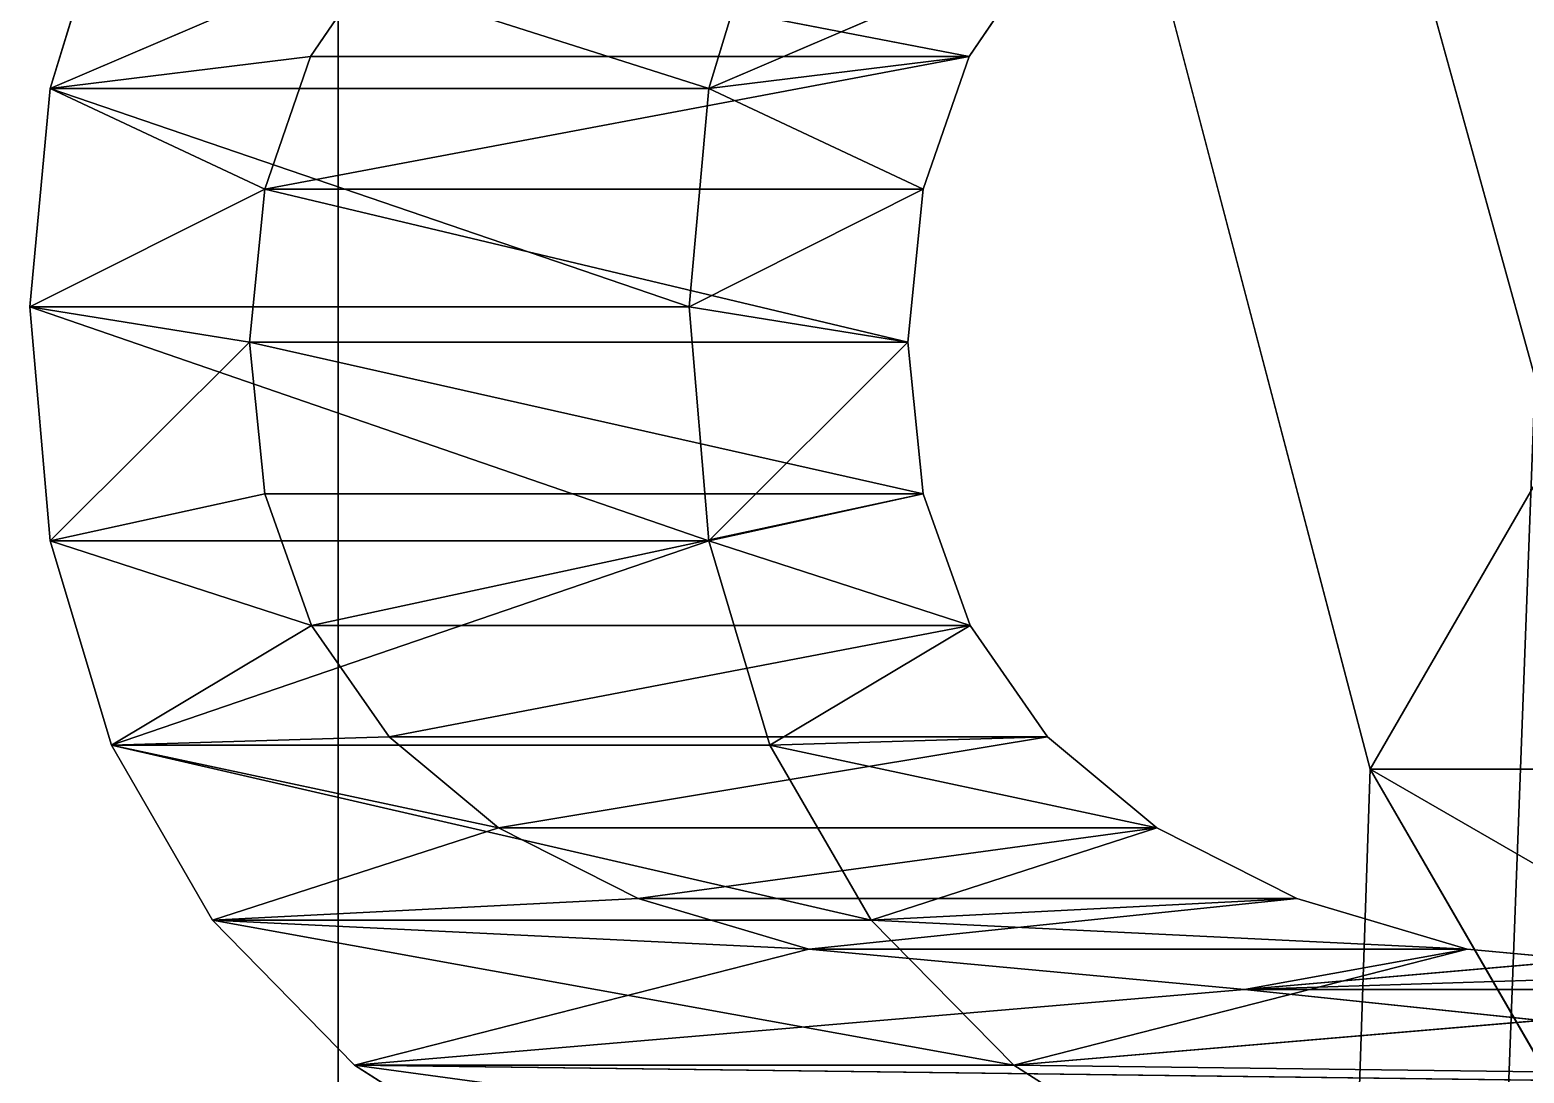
# Model space of a CAD drawing. Extents: x 0 to 36814, y -3929 to 172.
# Drawn here: x 36621.45 to 36627.17, y -3809.04 to -3805.04 of the extents above; entities that cross this region are included whole.
import ezdxf

# ---------------------------------------------------------------- set-up
doc = ezdxf.new("R2010")
doc.units = 0
doc.header["$LTSCALE"] = 25.4
doc.layers.get('0').update_dxf_attribs({"color": 13, "linetype": 'CONTINUOUS'})

# ---------------------------------------------------------------- blocks, each defined once
blk = doc.blocks.new('CVD_PLA_BASE_STL_1')
at = {"color": 0}
for p, q in [((36622.6328, 636.8425, 3817.7727), (36622.6328, 636.8425, 3678.8157)), ((36622.6328, 636.8425, 3817.7727), (36622.6328, 636.8425, 3678.8157)), ((36622.6328, 632.8135, 3817.7727), (36622.6328, 632.8135, 3678.8157)), ((36622.6328, 632.8135, 3817.7727), (36622.6328, 632.8135, 3678.8157))]:
    blk.add_line(p, q, dxfattribs=at)
mesh = blk.add_polyface(dxfattribs=at)
corners = [(36622.6328, 632.8135, 3817.7727), (36622.6328, 636.8425, 3678.8157), (36622.6328, 632.8135, 3678.8157), (36622.6328, 636.8425, 3817.7727)]
mesh.append_faces([[corners[k] for k in face] for face in [(0, 1, 2), (1, 0, 3)]], dxfattribs={"vtx0": -1, "color": 0})
mesh = blk.add_polyface(dxfattribs=at)
corners = [(36666.0488, 636.8425, 3789.5974), (36683.7014, 636.8425, 3791.0349), (36686.1934, 636.8425, 3789.5974), (36668.5408, 636.8425, 3791.0349), (36683.7014, 636.8425, 3793.9138), (36668.5408, 636.8425, 3793.9138), (36686.1934, 636.8425, 3795.3513), (36666.0488, 636.8425, 3795.3513), (36622.6328, 636.8425, 3678.8157), (36629.7051, 636.8425, 3693.938), (36729.6133, 636.8425, 3678.8157), (36627.2131, 636.8425, 3695.3755), (36622.6328, 636.8425, 3817.7727), (36627.2131, 636.8425, 3698.2544), (36629.7051, 636.8425, 3699.6919), (36627.213, 636.8425, 3798.1901), (36672.23, 636.8425, 3713.773), (36674.4287, 636.8425, 3711.9178), (36672.3245, 636.8425, 3714.3029), (36672.5152, 636.8425, 3715.3718), (36672.7352, 636.8425, 3716.6051), (36673.2427, 636.8425, 3716.7885), (36674.2638, 636.8425, 3717.1574), (36675.4428, 636.8425, 3717.5834), (36682.8555, 636.8425, 3734.5032), (36685.0543, 636.8425, 3732.648), (36682.9501, 636.8425, 3735.0331), (36683.3607, 636.8425, 3737.3353), (36683.8682, 636.8425, 3737.5187), (36686.0683, 636.8425, 3738.3136), (36697.7196, 636.8425, 3754.1143), (36695.5209, 636.8425, 3755.9695), (36695.6154, 636.8425, 3756.4994), (36629.705, 636.8425, 3796.7526), (36696.0261, 636.8425, 3758.8017), (36696.5335, 636.8425, 3758.985), (36698.7337, 636.8425, 3759.7799), (36706.3398, 636.8425, 3789.5955), (36663.5569, 636.8425, 3791.0349), (36663.5569, 636.8425, 3793.9138), (36706.3398, 636.8425, 3795.3533), (36627.213, 636.8425, 3801.069), (36629.705, 636.8425, 3802.5065), (36700.4272, 636.8425, 3755.0926), (36729.6133, 636.8425, 3817.7727), (36677.1364, 636.8425, 3712.8961), (36632.197, 636.8425, 3695.3755), (36675.6078, 636.8425, 3712.3438), (36632.197, 636.8425, 3698.2544), (36676.6289, 636.8425, 3712.7127), (36677.3564, 636.8425, 3714.1294), (36677.547, 636.8425, 3715.1983), (36677.6416, 636.8425, 3715.7282), (36687.7619, 636.8425, 3733.6263), (36687.2544, 636.8425, 3733.4429), (36688.1726, 636.8425, 3735.9285), (36688.2671, 636.8425, 3736.4584), (36699.9198, 636.8425, 3754.9093), (36700.8379, 636.8425, 3757.3949), (36700.9324, 636.8425, 3757.9247), (36708.8318, 636.8425, 3791.0369), (36708.8318, 636.8425, 3793.9119), (36632.1971, 636.8425, 3798.1901), (36632.1971, 636.8425, 3801.069), (36703.8479, 636.8425, 3791.0369), (36688.6853, 636.8425, 3791.0349), (36688.6853, 636.8425, 3793.9138), (36703.8479, 636.8425, 3793.9119)]
mesh.append_faces([[corners[k] for k in face] for face in [(45, 47, 49), (53, 25, 54), (43, 30, 57)]], dxfattribs={"vtx0": -1, "color": 0})
mesh.append_faces([[corners[k] for k in face] for face in [(1, 3, 4), (4, 5, 6), (8, 9, 10), (9, 8, 11), (11, 12, 13), (13, 12, 14), (16, 15, 18), (18, 15, 19), (19, 15, 20), (20, 15, 21), (21, 15, 22), (22, 15, 23), (24, 15, 26), (26, 15, 27), (27, 15, 28), (28, 15, 29), (30, 15, 31), (31, 15, 32), (32, 33, 34), (34, 33, 35), (35, 33, 36), (0, 33, 38), (38, 33, 39), (39, 33, 7), (15, 12, 41), (41, 12, 42), (10, 43, 44), (47, 46, 17), (60, 36, 37), (44, 42, 12), (64, 66, 67), (67, 66, 40)]], dxfattribs={"vtx0": -1, "vtx1": -1, "color": 0})
mesh.append_faces([[corners[k] for k in face] for face in [(14, 12, 15), (14, 15, 16), (23, 15, 24), (29, 15, 30), (36, 33, 0), (36, 0, 37), (37, 0, 2), (7, 33, 40), (43, 10, 45), (45, 10, 9), (45, 46, 47), (43, 52, 53), (53, 23, 25), (43, 29, 30), (44, 36, 60), (44, 40, 33), (40, 6, 7)]], dxfattribs={"vtx0": -1, "vtx1": -1, "vtx2": -1, "color": 0})
mesh.append_faces([[corners[k] for k in face] for face in [(0, 1, 2), (1, 0, 3), (4, 3, 5), (6, 5, 7), (11, 8, 12), (14, 16, 17), (23, 24, 25), (32, 15, 33), (45, 9, 46), (17, 46, 48), (17, 48, 14), (43, 45, 50), (43, 50, 51), (43, 51, 52), (53, 52, 23), (43, 53, 55), (43, 55, 56), (43, 56, 29), (44, 43, 58), (44, 58, 59), (44, 59, 36), (44, 60, 61), (44, 61, 40), (44, 33, 62), (44, 62, 63), (44, 63, 42), (2, 64, 37), (64, 2, 65), (64, 65, 66), (40, 66, 6)]], dxfattribs={"vtx0": -1, "vtx2": -1, "color": 0})
mesh = blk.add_polyface(dxfattribs=at)
corners = [(36729.6133, 632.8135, 3817.7727), (36622.6328, 632.8135, 3678.8157), (36729.6133, 632.8135, 3678.8157), (36622.6328, 632.8135, 3817.7727)]
mesh.append_faces([[corners[k] for k in face] for face in [(0, 1, 2), (1, 0, 3)]], dxfattribs={"vtx0": -1, "color": 0})
blk = doc.blocks.new('CVD_PLA_TEXT_STL')
at = {"color": 0}
for p, q in [((36626.1016, 644.8369, 3697.6589), (36630.2461, 648.1251, 3697.5256)), ((36626.1016, 644.8369, 3697.6589), (36630.2461, 648.1251, 3697.5256)), ((36622.6953, 642.1379, 3697.949), (36629.7344, 647.7186, 3698.0374)), ((36622.6953, 642.1379, 3697.949), (36629.7344, 647.7186, 3698.0374)), ((36626.1016, 644.8369, 3697.6589), (36629.7344, 647.7186, 3698.0374)), ((36626.1016, 644.8369, 3697.6589), (36629.7344, 647.7186, 3698.0374)), ((36627.832, 646.2113, 3697.5078), (36626.1016, 644.8369, 3697.6589)), ((36627.832, 646.2113, 3697.5078), (36626.1016, 644.8369, 3697.6589)), ((36622.6953, 642.1379, 3697.949), (36626.1016, 644.8369, 3697.6589)), ((36622.6953, 642.1379, 3697.949), (36626.1016, 644.8369, 3697.6589)), ((36626.1016, 644.8369, 3697.6589), (36624.4336, 643.5158, 3697.5039)), ((36626.1016, 644.8369, 3697.6589), (36624.4336, 643.5158, 3697.5039)), ((36626.1016, 644.8369, 3697.6589), (36626.9531, 640.3387, 3697.5039)), ((36626.1016, 644.8369, 3697.6589), (36626.9531, 640.3387, 3697.5039)), ((36626.1016, 644.8369, 3697.6589), (36628.6211, 641.6599, 3697.6589)), ((36626.1016, 644.8369, 3697.6589), (36628.6211, 641.6599, 3697.6589)), ((36632.2539, 644.5415, 3698.0374), (36625.2188, 638.9609, 3697.949)), ((36632.2539, 644.5415, 3698.0374), (36625.2188, 638.9609, 3697.949)), ((36622.1523, 641.7067, 3697.3931), (36624.4336, 643.5158, 3697.5039)), ((36622.1523, 641.7067, 3697.3931), (36624.4336, 643.5158, 3697.5039)), ((36622.6953, 642.1379, 3697.949), (36624.4336, 643.5158, 3697.5039)), ((36622.6953, 642.1379, 3697.949), (36624.4336, 643.5158, 3697.5039)), ((36624.4336, 643.5158, 3697.5039), (36623.7812, 642.9968, 3697.3103)), ((36624.4336, 643.5158, 3697.5039), (36623.7812, 642.9968, 3697.3103)), ((36624.4336, 643.5158, 3697.5039), (36626.3008, 639.8198, 3697.3103)), ((36624.4336, 643.5158, 3697.5039), (36626.3008, 639.8198, 3697.3103)), ((36624.4336, 643.5158, 3697.5039), (36626.9531, 640.3387, 3697.5039)), ((36624.4336, 643.5158, 3697.5039), (36626.9531, 640.3387, 3697.5039)), ((36622.1523, 641.7067, 3697.3931), (36623.7812, 642.9968, 3697.3103)), ((36622.1523, 641.7067, 3697.3931), (36623.7812, 642.9968, 3697.3103)), ((36623.7812, 642.9968, 3697.3103), (36623.2461, 642.5721, 3697.0393)), ((36623.7812, 642.9968, 3697.3103), (36623.2461, 642.5721, 3697.0393)), ((36623.7812, 642.9968, 3697.3103), (36625.7656, 639.3951, 3697.0393)), ((36623.7812, 642.9968, 3697.3103), (36625.7656, 639.3951, 3697.0393)), ((36623.7812, 642.9968, 3697.3103), (36626.3008, 639.8198, 3697.3103)), ((36623.7812, 642.9968, 3697.3103), (36626.3008, 639.8198, 3697.3103)), ((36622.6953, 642.1379, 3697.949), (36623.3828, 642.682, 3698.3855)), ((36622.6953, 642.1379, 3697.949), (36623.3828, 642.682, 3698.3855)), ((36621.7656, 641.3987, 3696.7236), (36623.2461, 642.5721, 3697.0393)), ((36621.7656, 641.3987, 3696.7236), (36623.2461, 642.5721, 3697.0393)), ((36622.1523, 641.7067, 3697.3931), (36623.2461, 642.5721, 3697.0393)), ((36622.1523, 641.7067, 3697.3931), (36623.2461, 642.5721, 3697.0393)), ((36623.2461, 642.5721, 3697.0393), (36622.8281, 642.2419, 3696.6907)), ((36623.2461, 642.5721, 3697.0393), (36622.8281, 642.2419, 3696.6907)), ((36623.2461, 642.5721, 3697.0393), (36625.3477, 639.0648, 3696.6907)), ((36623.2461, 642.5721, 3697.0393), (36625.3477, 639.0648, 3696.6907)), ((36623.2461, 642.5721, 3697.0393), (36625.7656, 639.3951, 3697.0393)), ((36623.2461, 642.5721, 3697.0393), (36625.7656, 639.3951, 3697.0393)), ((36621.5312, 641.2115, 3694.2085), (36622.8203, 642.2359, 3693.6562)), ((36621.5312, 641.2115, 3694.2085), (36622.8203, 642.2359, 3693.6562)), ((36621.7656, 641.3987, 3696.7236), (36622.8281, 642.2419, 3696.6907)), ((36621.7656, 641.3987, 3696.7236), (36622.8281, 642.2419, 3696.6907)), ((36622.5273, 642.0033, 3694.0862), (36622.8203, 642.2359, 3693.6562)), ((36622.5273, 642.0033, 3694.0862), (36622.8203, 642.2359, 3693.6562)), ((36622.8281, 642.2419, 3696.6907), (36622.5312, 642.0059, 3696.2646)), ((36622.8281, 642.2419, 3696.6907), (36622.5312, 642.0059, 3696.2646)), ((36622.8203, 642.2359, 3693.6562), (36625.0469, 638.8263, 3694.0862)), ((36622.8203, 642.2359, 3693.6562), (36625.0469, 638.8263, 3694.0862)), ((36625.0508, 638.8289, 3696.2646), (36622.8281, 642.2419, 3696.6907)), ((36622.8281, 642.2419, 3696.6907), (36625.3477, 639.0648, 3696.6907)), ((36625.0508, 638.8289, 3696.2646), (36622.8281, 642.2419, 3696.6907)), ((36622.8281, 642.2419, 3696.6907), (36625.3477, 639.0648, 3696.6907)), ((36622.1523, 641.7067, 3697.3931), (36622.6953, 642.1379, 3697.949)), ((36622.1523, 641.7067, 3697.3931), (36622.6953, 642.1379, 3697.949)), ((36625.9023, 639.505, 3698.3855), (36622.6953, 642.1379, 3697.949)), ((36622.6953, 642.1379, 3697.949), (36625.2188, 638.9609, 3697.949)), ((36625.9023, 639.505, 3698.3855), (36622.6953, 642.1379, 3697.949)), ((36622.6953, 642.1379, 3697.949), (36625.2188, 638.9609, 3697.949)), ((36621.5312, 641.214, 3695.9409), (36622.5312, 642.0059, 3696.2646)), ((36621.5312, 641.214, 3695.9409), (36622.5312, 642.0059, 3696.2646)), ((36621.7656, 641.3987, 3696.7236), (36622.5312, 642.0059, 3696.2646)), ((36621.7656, 641.3987, 3696.7236), (36622.5312, 642.0059, 3696.2646)), ((36622.5312, 642.0059, 3696.2646), (36622.3516, 641.8644, 3695.7612)), ((36622.5312, 642.0059, 3696.2646), (36622.3516, 641.8644, 3695.7612)), ((36624.8711, 638.6874, 3695.7612), (36622.5312, 642.0059, 3696.2646)), ((36622.5312, 642.0059, 3696.2646), (36625.0508, 638.8289, 3696.2646)), ((36624.8711, 638.6874, 3695.7612), (36622.5312, 642.0059, 3696.2646)), ((36622.5312, 642.0059, 3696.2646), (36625.0508, 638.8289, 3696.2646)), ((36621.5312, 641.2115, 3694.2085), (36622.5273, 642.0033, 3694.0862)), ((36621.5312, 641.2115, 3694.2085), (36622.5273, 642.0033, 3694.0862)), ((36622.3516, 641.8637, 3694.5942), (36622.5273, 642.0033, 3694.0862)), ((36622.3516, 641.8637, 3694.5942), (36622.5273, 642.0033, 3694.0862)), ((36622.5273, 642.0033, 3694.0862), (36625.0469, 638.8263, 3694.0862)), ((36622.5273, 642.0033, 3694.0862), (36625.0469, 638.8263, 3694.0862)), ((36621.4531, 641.1524, 3695.0447), (36622.3516, 641.8637, 3694.5942)), ((36621.4531, 641.1524, 3695.0447), (36622.3516, 641.8637, 3694.5942)), ((36621.5312, 641.214, 3695.9409), (36622.3516, 641.8644, 3695.7612)), ((36621.5312, 641.214, 3695.9409), (36622.3516, 641.8644, 3695.7612)), ((36621.5312, 641.2115, 3694.2085), (36622.3516, 641.8637, 3694.5942)), ((36621.5312, 641.2115, 3694.2085), (36622.3516, 641.8637, 3694.5942)), ((36622.3516, 641.8644, 3695.7612), (36622.293, 641.8172, 3695.1804)), ((36622.3516, 641.8644, 3695.7612), (36622.293, 641.8172, 3695.1804)), ((36622.293, 641.8172, 3695.1804), (36622.3516, 641.8637, 3694.5942)), ((36622.293, 641.8172, 3695.1804), (36622.3516, 641.8637, 3694.5942)), ((36622.3516, 641.8644, 3695.7612), (36624.8711, 638.6874, 3695.7612)), ((36622.3516, 641.8644, 3695.7612), (36624.8711, 638.6874, 3695.7612)), ((36625.0469, 638.8263, 3694.0862), (36622.3516, 641.8637, 3694.5942)), ((36622.3516, 641.8637, 3694.5942), (36624.8711, 638.6867, 3694.5942)), ((36625.0469, 638.8263, 3694.0862), (36622.3516, 641.8637, 3694.5942)), ((36622.3516, 641.8637, 3694.5942), (36624.8125, 638.6402, 3695.1804)), ((36622.3516, 641.8637, 3694.5942), (36624.8711, 638.6867, 3694.5942)), ((36622.3516, 641.8637, 3694.5942), (36624.8125, 638.6402, 3695.1804)), ((36621.4531, 641.1524, 3695.0447), (36622.293, 641.8172, 3695.1804)), ((36621.4531, 641.1524, 3695.0447), (36622.293, 641.8172, 3695.1804)), ((36621.5312, 641.214, 3695.9409), (36622.293, 641.8172, 3695.1804)), ((36621.5312, 641.214, 3695.9409), (36622.293, 641.8172, 3695.1804)), ((36622.293, 641.8172, 3695.1804), (36624.8125, 638.6402, 3695.1804)), ((36622.293, 641.8172, 3695.1804), (36624.8711, 638.6874, 3695.7612)), ((36622.293, 641.8172, 3695.1804), (36624.8125, 638.6402, 3695.1804)), ((36622.293, 641.8172, 3695.1804), (36624.8711, 638.6874, 3695.7612)), ((36621.7656, 641.3987, 3696.7236), (36622.1523, 641.7067, 3697.3931)), ((36621.7656, 641.3987, 3696.7236), (36622.1523, 641.7067, 3697.3931)), ((36625.2188, 638.9609, 3697.949), (36622.1523, 641.7067, 3697.3931)), ((36622.1523, 641.7067, 3697.3931), (36624.6719, 638.5297, 3697.3931)), ((36625.2188, 638.9609, 3697.949), (36622.1523, 641.7067, 3697.3931)), ((36622.1523, 641.7067, 3697.3931), (36624.6719, 638.5297, 3697.3931)), ((36625.2188, 638.9609, 3697.949), (36628.6211, 641.6599, 3697.6589)), ((36625.2188, 638.9609, 3697.949), (36628.6211, 641.6599, 3697.6589)), ((36626.9531, 640.3387, 3697.5039), (36628.6211, 641.6599, 3697.6589)), ((36626.9531, 640.3387, 3697.5039), (36628.6211, 641.6599, 3697.6589)), ((36621.5312, 641.214, 3695.9409), (36621.7656, 641.3987, 3696.7236)), ((36621.5312, 641.214, 3695.9409), (36621.7656, 641.3987, 3696.7236)), ((36621.7539, 641.3888, 3693.4778), (36621.5312, 641.2115, 3694.2085)), ((36621.7539, 641.3888, 3693.4778), (36621.5312, 641.2115, 3694.2085)), ((36624.0508, 638.0345, 3694.2085), (36621.7539, 641.3888, 3693.4778)), ((36624.0508, 638.0345, 3694.2085), (36621.7539, 641.3888, 3693.4778)), ((36624.6719, 638.5297, 3697.3931), (36621.7656, 641.3987, 3696.7236)), ((36621.7656, 641.3987, 3696.7236), (36624.2852, 638.2217, 3696.7236)), ((36624.6719, 638.5297, 3697.3931), (36621.7656, 641.3987, 3696.7236)), ((36621.7656, 641.3987, 3696.7236), (36624.0508, 638.037, 3695.9409)), ((36621.7656, 641.3987, 3696.7236), (36624.2852, 638.2217, 3696.7236)), ((36621.7656, 641.3987, 3696.7236), (36624.0508, 638.037, 3695.9409)), ((36621.4531, 641.1524, 3695.0447), (36621.5312, 641.214, 3695.9409)), ((36621.4531, 641.1524, 3695.0447), (36621.5312, 641.214, 3695.9409)), ((36621.5312, 641.2115, 3694.2085), (36621.4531, 641.1524, 3695.0447)), ((36621.5312, 641.2115, 3694.2085), (36621.4531, 641.1524, 3695.0447)), ((36621.5312, 641.214, 3695.9409), (36624.0508, 638.037, 3695.9409)), ((36621.5312, 641.214, 3695.9409), (36624.0508, 638.037, 3695.9409)), ((36623.9766, 637.9753, 3695.0447), (36621.5312, 641.2115, 3694.2085)), ((36621.5312, 641.2115, 3694.2085), (36624.0508, 638.0345, 3694.2085)), ((36623.9766, 637.9753, 3695.0447), (36621.5312, 641.2115, 3694.2085)), ((36621.5312, 641.2115, 3694.2085), (36624.0508, 638.0345, 3694.2085)), ((36624.0508, 638.037, 3695.9409), (36621.4531, 641.1524, 3695.0447)), ((36621.4531, 641.1524, 3695.0447), (36623.9766, 637.9753, 3695.0447)), ((36624.0508, 638.037, 3695.9409), (36621.4531, 641.1524, 3695.0447)), ((36621.4531, 641.1524, 3695.0447), (36623.9766, 637.9753, 3695.0447)), ((36626.9531, 640.3387, 3697.5039), (36624.6719, 638.5297, 3697.3931)), ((36626.9531, 640.3387, 3697.5039), (36624.6719, 638.5297, 3697.3931)), ((36626.9531, 640.3387, 3697.5039), (36625.2188, 638.9609, 3697.949)), ((36626.9531, 640.3387, 3697.5039), (36625.2188, 638.9609, 3697.949)), ((36626.3008, 639.8198, 3697.3103), (36626.9531, 640.3387, 3697.5039)), ((36626.3008, 639.8198, 3697.3103), (36626.9531, 640.3387, 3697.5039)), ((36628.1445, 639.8425, 3699.519), (36626.582, 639.8425, 3696.8149)), ((36626.582, 639.8425, 3696.8149), (36628.1445, 639.8425, 3694.1108)), ((36626.582, 636.8425, 3696.8149), (36626.582, 639.8425, 3696.8149)), ((36628.1445, 639.8425, 3699.519), (36626.582, 639.8425, 3696.8149)), ((36626.582, 639.8425, 3696.8149), (36628.1445, 639.8425, 3694.1108)), ((36626.582, 636.8425, 3696.8149), (36626.582, 639.8425, 3696.8149)), ((36626.3008, 639.8198, 3697.3103), (36624.6719, 638.5297, 3697.3931)), ((36626.3008, 639.8198, 3697.3103), (36624.6719, 638.5297, 3697.3931)), ((36625.7656, 639.3951, 3697.0393), (36626.3008, 639.8198, 3697.3103)), ((36625.7656, 639.3951, 3697.0393), (36626.3008, 639.8198, 3697.3103)), ((36625.9023, 639.505, 3698.3855), (36625.2188, 638.9609, 3697.949)), ((36625.9023, 639.505, 3698.3855), (36625.2188, 638.9609, 3697.949)), ((36625.7656, 639.3951, 3697.0393), (36624.2852, 638.2217, 3696.7236)), ((36625.7656, 639.3951, 3697.0393), (36624.2852, 638.2217, 3696.7236)), ((36625.7656, 639.3951, 3697.0393), (36624.6719, 638.5297, 3697.3931)), ((36625.7656, 639.3951, 3697.0393), (36624.6719, 638.5297, 3697.3931)), ((36625.3477, 639.0648, 3696.6907), (36625.7656, 639.3951, 3697.0393)), ((36625.3477, 639.0648, 3696.6907), (36625.7656, 639.3951, 3697.0393)), ((36625.3398, 639.0589, 3693.6562), (36624.0508, 638.0345, 3694.2085)), ((36625.3398, 639.0589, 3693.6562), (36624.0508, 638.0345, 3694.2085)), ((36625.3477, 639.0648, 3696.6907), (36624.2852, 638.2217, 3696.7236)), ((36625.3477, 639.0648, 3696.6907), (36624.2852, 638.2217, 3696.7236)), ((36625.3398, 639.0589, 3693.6562), (36625.0469, 638.8263, 3694.0862)), ((36625.3398, 639.0589, 3693.6562), (36625.0469, 638.8263, 3694.0862)), ((36625.0508, 638.8289, 3696.2646), (36625.3477, 639.0648, 3696.6907)), ((36625.0508, 638.8289, 3696.2646), (36625.3477, 639.0648, 3696.6907)), ((36625.2188, 638.9609, 3697.949), (36624.6719, 638.5297, 3697.3931)), ((36625.2188, 638.9609, 3697.949), (36624.6719, 638.5297, 3697.3931)), ((36625.0508, 638.8289, 3696.2646), (36624.0508, 638.037, 3695.9409)), ((36625.0508, 638.8289, 3696.2646), (36624.0508, 638.037, 3695.9409)), ((36625.0469, 638.8263, 3694.0862), (36624.0508, 638.0345, 3694.2085)), ((36625.0469, 638.8263, 3694.0862), (36624.0508, 638.0345, 3694.2085)), ((36625.0508, 638.8289, 3696.2646), (36624.2852, 638.2217, 3696.7236)), ((36625.0508, 638.8289, 3696.2646), (36624.2852, 638.2217, 3696.7236)), ((36624.8711, 638.6874, 3695.7612), (36625.0508, 638.8289, 3696.2646)), ((36624.8711, 638.6874, 3695.7612), (36625.0508, 638.8289, 3696.2646)), ((36625.0469, 638.8263, 3694.0862), (36624.8711, 638.6867, 3694.5942)), ((36625.0469, 638.8263, 3694.0862), (36624.8711, 638.6867, 3694.5942)), ((36624.8711, 638.6867, 3694.5942), (36623.9766, 637.9753, 3695.0447)), ((36624.8711, 638.6867, 3694.5942), (36623.9766, 637.9753, 3695.0447)), ((36624.8125, 638.6402, 3695.1804), (36623.9766, 637.9753, 3695.0447)), ((36624.8125, 638.6402, 3695.1804), (36623.9766, 637.9753, 3695.0447)), ((36624.8711, 638.6874, 3695.7612), (36624.0508, 638.037, 3695.9409)), ((36624.8711, 638.6874, 3695.7612), (36624.0508, 638.037, 3695.9409)), ((36624.8711, 638.6867, 3694.5942), (36624.0508, 638.0345, 3694.2085)), ((36624.8711, 638.6867, 3694.5942), (36624.0508, 638.0345, 3694.2085)), ((36624.8125, 638.6402, 3695.1804), (36624.0508, 638.037, 3695.9409)), ((36624.8125, 638.6402, 3695.1804), (36624.0508, 638.037, 3695.9409)), ((36624.8125, 638.6402, 3695.1804), (36624.8711, 638.6874, 3695.7612)), ((36624.8125, 638.6402, 3695.1804), (36624.8711, 638.6874, 3695.7612)), ((36624.8711, 638.6867, 3694.5942), (36624.8125, 638.6402, 3695.1804)), ((36624.8711, 638.6867, 3694.5942), (36624.8125, 638.6402, 3695.1804)), ((36624.6719, 638.5297, 3697.3931), (36624.2852, 638.2217, 3696.7236)), ((36624.6719, 638.5297, 3697.3931), (36624.2852, 638.2217, 3696.7236)), ((36624.2852, 638.2217, 3696.7236), (36624.0508, 638.037, 3695.9409)), ((36624.2852, 638.2217, 3696.7236), (36624.0508, 638.037, 3695.9409)), ((36624.0508, 638.0345, 3694.2085), (36624.2734, 638.2118, 3693.4778)), ((36624.0508, 638.0345, 3694.2085), (36624.2734, 638.2118, 3693.4778)), ((36624.0508, 638.037, 3695.9409), (36623.9766, 637.9753, 3695.0447)), ((36624.0508, 638.037, 3695.9409), (36623.9766, 637.9753, 3695.0447)), ((36623.9766, 637.9753, 3695.0447), (36624.0508, 638.0345, 3694.2085)), ((36623.9766, 637.9753, 3695.0447), (36624.0508, 638.0345, 3694.2085)), ((36622.6328, 636.8425, 3681.7576), (36622.6328, 636.8425, 3814.7146)), ((36622.6328, 636.8425, 3681.7576), (36622.6328, 636.8425, 3814.7146)), ((36626.582, 636.8425, 3696.8149), (36628.1445, 636.8425, 3694.1108)), ((36628.1445, 636.8425, 3699.519), (36626.582, 636.8425, 3696.8149)), ((36628.1445, 636.8425, 3699.519), (36626.582, 636.8425, 3696.8149)), ((36626.582, 636.8425, 3696.8149), (36628.1445, 636.8425, 3694.1108))]:
    blk.add_line(p, q, dxfattribs=at)
mesh = blk.add_polyface(dxfattribs=at)
corners = [(36626.1016, 644.8369, 3697.6589), (36630.2461, 648.1251, 3697.5256), (36627.832, 646.2113, 3697.5078)]
mesh.append_faces([[corners[k] for k in face] for face in [(0, 1, 2)]], dxfattribs={"color": 0})
mesh = blk.add_polyface(dxfattribs=at)
corners = [(36629.7344, 647.7186, 3698.0374), (36630.2461, 648.1251, 3697.5256), (36626.1016, 644.8369, 3697.6589)]
mesh.append_faces([[corners[k] for k in face] for face in [(0, 1, 2)]], dxfattribs={"color": 0})
mesh = blk.add_polyface(dxfattribs=at)
corners = [(36629.7344, 647.7186, 3698.0374), (36626.1016, 644.8369, 3697.6589), (36622.6953, 642.1379, 3697.949)]
mesh.append_faces([[corners[k] for k in face] for face in [(0, 1, 2)]], dxfattribs={"color": 0})
mesh = blk.add_polyface(dxfattribs=at)
corners = [(36623.3828, 642.682, 3698.3855), (36629.7344, 647.7186, 3698.0374), (36622.6953, 642.1379, 3697.949)]
mesh.append_faces([[corners[k] for k in face] for face in [(0, 1, 2)]], dxfattribs={"color": 0})
mesh = blk.add_polyface(dxfattribs=at)
corners = [(36622.6328, 636.8425, 3814.7146), (36635.7031, 647.3005, 3681.7576), (36622.6328, 636.8425, 3681.7576), (36635.7031, 647.3005, 3814.7146)]
mesh.append_faces([[corners[k] for k in face] for face in [(0, 1, 2), (1, 0, 3)]], dxfattribs={"vtx0": -1, "color": 0})
mesh = blk.add_polyface(dxfattribs=at)
corners = [(36628.6211, 641.6599, 3697.6589), (36626.1016, 644.8369, 3697.6589), (36627.832, 646.2113, 3697.5078)]
mesh.append_faces([[corners[k] for k in face] for face in [(0, 1, 2)]], dxfattribs={"color": 0})
mesh = blk.add_polyface(dxfattribs=at)
corners = [(36622.6953, 642.1379, 3697.949), (36626.1016, 644.8369, 3697.6589), (36624.4336, 643.5158, 3697.5039)]
mesh.append_faces([[corners[k] for k in face] for face in [(0, 1, 2)]], dxfattribs={"color": 0})
mesh = blk.add_polyface(dxfattribs=at)
corners = [(36626.9531, 640.3387, 3697.5039), (36624.4336, 643.5158, 3697.5039), (36626.1016, 644.8369, 3697.6589)]
mesh.append_faces([[corners[k] for k in face] for face in [(0, 1, 2)]], dxfattribs={"color": 0})
mesh = blk.add_polyface(dxfattribs=at)
corners = [(36628.6211, 641.6599, 3697.6589), (36626.9531, 640.3387, 3697.5039), (36626.1016, 644.8369, 3697.6589)]
mesh.append_faces([[corners[k] for k in face] for face in [(0, 1, 2)]], dxfattribs={"color": 0})
mesh = blk.add_polyface(dxfattribs=at)
corners = [(36632.2539, 644.5415, 3698.0374), (36625.2188, 638.9609, 3697.949), (36628.6211, 641.6599, 3697.6589)]
mesh.append_faces([[corners[k] for k in face] for face in [(0, 1, 2)]], dxfattribs={"color": 0})
mesh = blk.add_polyface(dxfattribs=at)
corners = [(36625.9023, 639.505, 3698.3855), (36625.2188, 638.9609, 3697.949), (36632.2539, 644.5415, 3698.0374)]
mesh.append_faces([[corners[k] for k in face] for face in [(0, 1, 2)]], dxfattribs={"color": 0})
mesh = blk.add_polyface(dxfattribs=at)
corners = [(36624.4336, 643.5158, 3697.5039), (36623.7812, 642.9968, 3697.3103), (36622.1523, 641.7067, 3697.3931)]
mesh.append_faces([[corners[k] for k in face] for face in [(0, 1, 2)]], dxfattribs={"color": 0})
mesh = blk.add_polyface(dxfattribs=at)
corners = [(36622.6953, 642.1379, 3697.949), (36624.4336, 643.5158, 3697.5039), (36622.1523, 641.7067, 3697.3931)]
mesh.append_faces([[corners[k] for k in face] for face in [(0, 1, 2)]], dxfattribs={"color": 0})
mesh = blk.add_polyface(dxfattribs=at)
corners = [(36626.3008, 639.8198, 3697.3103), (36623.7812, 642.9968, 3697.3103), (36624.4336, 643.5158, 3697.5039)]
mesh.append_faces([[corners[k] for k in face] for face in [(0, 1, 2)]], dxfattribs={"color": 0})
mesh = blk.add_polyface(dxfattribs=at)
corners = [(36626.9531, 640.3387, 3697.5039), (36626.3008, 639.8198, 3697.3103), (36624.4336, 643.5158, 3697.5039)]
mesh.append_faces([[corners[k] for k in face] for face in [(0, 1, 2)]], dxfattribs={"color": 0})
mesh = blk.add_polyface(dxfattribs=at)
corners = [(36622.1523, 641.7067, 3697.3931), (36623.7812, 642.9968, 3697.3103), (36623.2461, 642.5721, 3697.0393)]
mesh.append_faces([[corners[k] for k in face] for face in [(0, 1, 2)]], dxfattribs={"color": 0})
mesh = blk.add_polyface(dxfattribs=at)
corners = [(36625.7656, 639.3951, 3697.0393), (36623.2461, 642.5721, 3697.0393), (36623.7812, 642.9968, 3697.3103)]
mesh.append_faces([[corners[k] for k in face] for face in [(0, 1, 2)]], dxfattribs={"color": 0})
mesh = blk.add_polyface(dxfattribs=at)
corners = [(36626.3008, 639.8198, 3697.3103), (36625.7656, 639.3951, 3697.0393), (36623.7812, 642.9968, 3697.3103)]
mesh.append_faces([[corners[k] for k in face] for face in [(0, 1, 2)]], dxfattribs={"color": 0})
mesh = blk.add_polyface(dxfattribs=at)
corners = [(36625.9023, 639.505, 3698.3855), (36623.3828, 642.682, 3698.3855), (36622.6953, 642.1379, 3697.949)]
mesh.append_faces([[corners[k] for k in face] for face in [(0, 1, 2)]], dxfattribs={"color": 0})
mesh = blk.add_polyface(dxfattribs=at)
corners = [(36623.2461, 642.5721, 3697.0393), (36622.8281, 642.2419, 3696.6907), (36621.7656, 641.3987, 3696.7236)]
mesh.append_faces([[corners[k] for k in face] for face in [(0, 1, 2)]], dxfattribs={"color": 0})
mesh = blk.add_polyface(dxfattribs=at)
corners = [(36622.1523, 641.7067, 3697.3931), (36623.2461, 642.5721, 3697.0393), (36621.7656, 641.3987, 3696.7236)]
mesh.append_faces([[corners[k] for k in face] for face in [(0, 1, 2)]], dxfattribs={"color": 0})
mesh = blk.add_polyface(dxfattribs=at)
corners = [(36625.3477, 639.0648, 3696.6907), (36622.8281, 642.2419, 3696.6907), (36623.2461, 642.5721, 3697.0393)]
mesh.append_faces([[corners[k] for k in face] for face in [(0, 1, 2)]], dxfattribs={"color": 0})
mesh = blk.add_polyface(dxfattribs=at)
corners = [(36625.7656, 639.3951, 3697.0393), (36625.3477, 639.0648, 3696.6907), (36623.2461, 642.5721, 3697.0393)]
mesh.append_faces([[corners[k] for k in face] for face in [(0, 1, 2)]], dxfattribs={"color": 0})
mesh = blk.add_polyface(dxfattribs=at)
corners = [(36621.5312, 641.2115, 3694.2085), (36622.8203, 642.2359, 3693.6562), (36621.7539, 641.3888, 3693.4778)]
mesh.append_faces([[corners[k] for k in face] for face in [(0, 1, 2)]], dxfattribs={"color": 0})
mesh = blk.add_polyface(dxfattribs=at)
corners = [(36621.5312, 641.2115, 3694.2085), (36622.5273, 642.0033, 3694.0862), (36622.8203, 642.2359, 3693.6562)]
mesh.append_faces([[corners[k] for k in face] for face in [(0, 1, 2)]], dxfattribs={"color": 0})
mesh = blk.add_polyface(dxfattribs=at)
corners = [(36621.7656, 641.3987, 3696.7236), (36622.8281, 642.2419, 3696.6907), (36622.5312, 642.0059, 3696.2646)]
mesh.append_faces([[corners[k] for k in face] for face in [(0, 1, 2)]], dxfattribs={"color": 0})
mesh = blk.add_polyface(dxfattribs=at)
corners = [(36625.0469, 638.8263, 3694.0862), (36622.8203, 642.2359, 3693.6562), (36622.5273, 642.0033, 3694.0862)]
mesh.append_faces([[corners[k] for k in face] for face in [(0, 1, 2)]], dxfattribs={"color": 0})
mesh = blk.add_polyface(dxfattribs=at)
corners = [(36625.0508, 638.8289, 3696.2646), (36622.5312, 642.0059, 3696.2646), (36622.8281, 642.2419, 3696.6907)]
mesh.append_faces([[corners[k] for k in face] for face in [(0, 1, 2)]], dxfattribs={"color": 0})
mesh = blk.add_polyface(dxfattribs=at)
corners = [(36625.3398, 639.0589, 3693.6562), (36622.8203, 642.2359, 3693.6562), (36625.0469, 638.8263, 3694.0862)]
mesh.append_faces([[corners[k] for k in face] for face in [(0, 1, 2)]], dxfattribs={"color": 0})
mesh = blk.add_polyface(dxfattribs=at)
corners = [(36625.3477, 639.0648, 3696.6907), (36625.0508, 638.8289, 3696.2646), (36622.8281, 642.2419, 3696.6907)]
mesh.append_faces([[corners[k] for k in face] for face in [(0, 1, 2)]], dxfattribs={"color": 0})
mesh = blk.add_polyface(dxfattribs=at)
corners = [(36625.2188, 638.9609, 3697.949), (36622.6953, 642.1379, 3697.949), (36622.1523, 641.7067, 3697.3931)]
mesh.append_faces([[corners[k] for k in face] for face in [(0, 1, 2)]], dxfattribs={"color": 0})
mesh = blk.add_polyface(dxfattribs=at)
corners = [(36625.9023, 639.505, 3698.3855), (36622.6953, 642.1379, 3697.949), (36625.2188, 638.9609, 3697.949)]
mesh.append_faces([[corners[k] for k in face] for face in [(0, 1, 2)]], dxfattribs={"color": 0})
mesh = blk.add_polyface(dxfattribs=at)
corners = [(36622.5312, 642.0059, 3696.2646), (36622.3516, 641.8644, 3695.7612), (36621.5312, 641.214, 3695.9409)]
mesh.append_faces([[corners[k] for k in face] for face in [(0, 1, 2)]], dxfattribs={"color": 0})
mesh = blk.add_polyface(dxfattribs=at)
corners = [(36621.7656, 641.3987, 3696.7236), (36622.5312, 642.0059, 3696.2646), (36621.5312, 641.214, 3695.9409)]
mesh.append_faces([[corners[k] for k in face] for face in [(0, 1, 2)]], dxfattribs={"color": 0})
mesh = blk.add_polyface(dxfattribs=at)
corners = [(36622.5312, 642.0059, 3696.2646), (36624.8711, 638.6874, 3695.7612), (36622.3516, 641.8644, 3695.7612)]
mesh.append_faces([[corners[k] for k in face] for face in [(0, 1, 2)]], dxfattribs={"color": 0})
mesh = blk.add_polyface(dxfattribs=at)
corners = [(36622.5312, 642.0059, 3696.2646), (36625.0508, 638.8289, 3696.2646), (36624.8711, 638.6874, 3695.7612)]
mesh.append_faces([[corners[k] for k in face] for face in [(0, 1, 2)]], dxfattribs={"color": 0})
mesh = blk.add_polyface(dxfattribs=at)
corners = [(36622.3516, 641.8637, 3694.5942), (36622.5273, 642.0033, 3694.0862), (36621.5312, 641.2115, 3694.2085)]
mesh.append_faces([[corners[k] for k in face] for face in [(0, 1, 2)]], dxfattribs={"color": 0})
mesh = blk.add_polyface(dxfattribs=at)
corners = [(36622.5273, 642.0033, 3694.0862), (36622.3516, 641.8637, 3694.5942), (36625.0469, 638.8263, 3694.0862)]
mesh.append_faces([[corners[k] for k in face] for face in [(0, 1, 2)]], dxfattribs={"color": 0})
mesh = blk.add_polyface(dxfattribs=at)
corners = [(36621.4531, 641.1524, 3695.0447), (36622.3516, 641.8637, 3694.5942), (36621.5312, 641.2115, 3694.2085)]
mesh.append_faces([[corners[k] for k in face] for face in [(0, 1, 2)]], dxfattribs={"color": 0})
mesh = blk.add_polyface(dxfattribs=at)
corners = [(36622.293, 641.8172, 3695.1804), (36622.3516, 641.8637, 3694.5942), (36621.4531, 641.1524, 3695.0447)]
mesh.append_faces([[corners[k] for k in face] for face in [(0, 1, 2)]], dxfattribs={"color": 0})
mesh = blk.add_polyface(dxfattribs=at)
corners = [(36621.5312, 641.214, 3695.9409), (36622.3516, 641.8644, 3695.7612), (36622.293, 641.8172, 3695.1804)]
mesh.append_faces([[corners[k] for k in face] for face in [(0, 1, 2)]], dxfattribs={"color": 0})
mesh = blk.add_polyface(dxfattribs=at)
corners = [(36622.3516, 641.8644, 3695.7612), (36624.8711, 638.6874, 3695.7612), (36622.293, 641.8172, 3695.1804)]
mesh.append_faces([[corners[k] for k in face] for face in [(0, 1, 2)]], dxfattribs={"color": 0})
mesh = blk.add_polyface(dxfattribs=at)
corners = [(36622.3516, 641.8637, 3694.5942), (36622.293, 641.8172, 3695.1804), (36624.8125, 638.6402, 3695.1804)]
mesh.append_faces([[corners[k] for k in face] for face in [(0, 1, 2)]], dxfattribs={"color": 0})
mesh = blk.add_polyface(dxfattribs=at)
corners = [(36622.3516, 641.8637, 3694.5942), (36624.8711, 638.6867, 3694.5942), (36625.0469, 638.8263, 3694.0862)]
mesh.append_faces([[corners[k] for k in face] for face in [(0, 1, 2)]], dxfattribs={"color": 0})
mesh = blk.add_polyface(dxfattribs=at)
corners = [(36622.3516, 641.8637, 3694.5942), (36624.8125, 638.6402, 3695.1804), (36624.8711, 638.6867, 3694.5942)]
mesh.append_faces([[corners[k] for k in face] for face in [(0, 1, 2)]], dxfattribs={"color": 0})
mesh = blk.add_polyface(dxfattribs=at)
corners = [(36621.5312, 641.214, 3695.9409), (36622.293, 641.8172, 3695.1804), (36621.4531, 641.1524, 3695.0447)]
mesh.append_faces([[corners[k] for k in face] for face in [(0, 1, 2)]], dxfattribs={"color": 0})
mesh = blk.add_polyface(dxfattribs=at)
corners = [(36622.293, 641.8172, 3695.1804), (36624.8711, 638.6874, 3695.7612), (36624.8125, 638.6402, 3695.1804)]
mesh.append_faces([[corners[k] for k in face] for face in [(0, 1, 2)]], dxfattribs={"color": 0})
mesh = blk.add_polyface(dxfattribs=at)
corners = [(36622.1523, 641.7067, 3697.3931), (36621.7656, 641.3987, 3696.7236), (36624.6719, 638.5297, 3697.3931)]
mesh.append_faces([[corners[k] for k in face] for face in [(0, 1, 2)]], dxfattribs={"color": 0})
mesh = blk.add_polyface(dxfattribs=at)
corners = [(36625.2188, 638.9609, 3697.949), (36622.1523, 641.7067, 3697.3931), (36624.6719, 638.5297, 3697.3931)]
mesh.append_faces([[corners[k] for k in face] for face in [(0, 1, 2)]], dxfattribs={"color": 0})
mesh = blk.add_polyface(dxfattribs=at)
corners = [(36625.2188, 638.9609, 3697.949), (36626.9531, 640.3387, 3697.5039), (36628.6211, 641.6599, 3697.6589)]
mesh.append_faces([[corners[k] for k in face] for face in [(0, 1, 2)]], dxfattribs={"color": 0})
mesh = blk.add_polyface(dxfattribs=at)
corners = [(36621.7656, 641.3987, 3696.7236), (36621.5312, 641.214, 3695.9409), (36624.0508, 638.037, 3695.9409)]
mesh.append_faces([[corners[k] for k in face] for face in [(0, 1, 2)]], dxfattribs={"color": 0})
mesh = blk.add_polyface(dxfattribs=at)
corners = [(36621.7539, 641.3888, 3693.4778), (36624.0508, 638.0345, 3694.2085), (36621.5312, 641.2115, 3694.2085)]
mesh.append_faces([[corners[k] for k in face] for face in [(0, 1, 2)]], dxfattribs={"color": 0})
mesh = blk.add_polyface(dxfattribs=at)
corners = [(36621.7539, 641.3888, 3693.4778), (36624.2734, 638.2118, 3693.4778), (36624.0508, 638.0345, 3694.2085)]
mesh.append_faces([[corners[k] for k in face] for face in [(0, 1, 2)]], dxfattribs={"color": 0})
mesh = blk.add_polyface(dxfattribs=at)
corners = [(36621.7656, 641.3987, 3696.7236), (36624.2852, 638.2217, 3696.7236), (36624.6719, 638.5297, 3697.3931)]
mesh.append_faces([[corners[k] for k in face] for face in [(0, 1, 2)]], dxfattribs={"color": 0})
mesh = blk.add_polyface(dxfattribs=at)
corners = [(36621.7656, 641.3987, 3696.7236), (36624.0508, 638.037, 3695.9409), (36624.2852, 638.2217, 3696.7236)]
mesh.append_faces([[corners[k] for k in face] for face in [(0, 1, 2)]], dxfattribs={"color": 0})
mesh = blk.add_polyface(dxfattribs=at)
corners = [(36621.5312, 641.214, 3695.9409), (36621.4531, 641.1524, 3695.0447), (36624.0508, 638.037, 3695.9409)]
mesh.append_faces([[corners[k] for k in face] for face in [(0, 1, 2)]], dxfattribs={"color": 0})
mesh = blk.add_polyface(dxfattribs=at)
corners = [(36621.5312, 641.2115, 3694.2085), (36623.9766, 637.9753, 3695.0447), (36621.4531, 641.1524, 3695.0447)]
mesh.append_faces([[corners[k] for k in face] for face in [(0, 1, 2)]], dxfattribs={"color": 0})
mesh = blk.add_polyface(dxfattribs=at)
corners = [(36621.5312, 641.2115, 3694.2085), (36624.0508, 638.0345, 3694.2085), (36623.9766, 637.9753, 3695.0447)]
mesh.append_faces([[corners[k] for k in face] for face in [(0, 1, 2)]], dxfattribs={"color": 0})
mesh = blk.add_polyface(dxfattribs=at)
corners = [(36621.4531, 641.1524, 3695.0447), (36623.9766, 637.9753, 3695.0447), (36624.0508, 638.037, 3695.9409)]
mesh.append_faces([[corners[k] for k in face] for face in [(0, 1, 2)]], dxfattribs={"color": 0})
mesh = blk.add_polyface(dxfattribs=at)
corners = [(36626.9531, 640.3387, 3697.5039), (36624.6719, 638.5297, 3697.3931), (36626.3008, 639.8198, 3697.3103)]
mesh.append_faces([[corners[k] for k in face] for face in [(0, 1, 2)]], dxfattribs={"color": 0})
mesh = blk.add_polyface(dxfattribs=at)
corners = [(36625.2188, 638.9609, 3697.949), (36624.6719, 638.5297, 3697.3931), (36626.9531, 640.3387, 3697.5039)]
mesh.append_faces([[corners[k] for k in face] for face in [(0, 1, 2)]], dxfattribs={"color": 0})
mesh = blk.add_polyface(dxfattribs=at)
corners = [(36632.8281, 639.8425, 3696.8149), (36628.1445, 639.8425, 3694.1108), (36631.2656, 639.8425, 3694.1108), (36626.582, 639.8425, 3696.8149), (36631.2656, 639.8425, 3699.519), (36628.1445, 639.8425, 3699.519)]
mesh.append_faces([[corners[k] for k in face] for face in [(0, 1, 2), (3, 4, 5)]], dxfattribs={"vtx0": -1, "color": 0})
mesh.append_faces([[corners[k] for k in face] for face in [(1, 0, 3)]], dxfattribs={"vtx0": -1, "vtx1": -1, "color": 0})
mesh.append_faces([[corners[k] for k in face] for face in [(3, 0, 4)]], dxfattribs={"vtx0": -1, "vtx2": -1, "color": 0})
mesh = blk.add_polyface(dxfattribs=at)
corners = [(36626.582, 639.8425, 3696.8149), (36628.1445, 636.8425, 3699.519), (36626.582, 636.8425, 3696.8149), (36628.1445, 639.8425, 3699.519)]
mesh.append_faces([[corners[k] for k in face] for face in [(0, 1, 2), (1, 0, 3)]], dxfattribs={"vtx0": -1, "color": 0})
mesh = blk.add_polyface(dxfattribs=at)
corners = [(36628.1445, 639.8425, 3694.1108), (36626.582, 636.8425, 3696.8149), (36628.1445, 636.8425, 3694.1108), (36626.582, 639.8425, 3696.8149)]
mesh.append_faces([[corners[k] for k in face] for face in [(0, 1, 2), (1, 0, 3)]], dxfattribs={"vtx0": -1, "color": 0})
mesh = blk.add_polyface(dxfattribs=at)
corners = [(36624.6719, 638.5297, 3697.3931), (36625.7656, 639.3951, 3697.0393), (36626.3008, 639.8198, 3697.3103)]
mesh.append_faces([[corners[k] for k in face] for face in [(0, 1, 2)]], dxfattribs={"color": 0})
mesh = blk.add_polyface(dxfattribs=at)
corners = [(36625.7656, 639.3951, 3697.0393), (36624.2852, 638.2217, 3696.7236), (36625.3477, 639.0648, 3696.6907)]
mesh.append_faces([[corners[k] for k in face] for face in [(0, 1, 2)]], dxfattribs={"color": 0})
mesh = blk.add_polyface(dxfattribs=at)
corners = [(36624.6719, 638.5297, 3697.3931), (36624.2852, 638.2217, 3696.7236), (36625.7656, 639.3951, 3697.0393)]
mesh.append_faces([[corners[k] for k in face] for face in [(0, 1, 2)]], dxfattribs={"color": 0})
mesh = blk.add_polyface(dxfattribs=at)
corners = [(36624.0508, 638.0345, 3694.2085), (36624.2734, 638.2118, 3693.4778), (36625.3398, 639.0589, 3693.6562)]
mesh.append_faces([[corners[k] for k in face] for face in [(0, 1, 2)]], dxfattribs={"color": 0})
mesh = blk.add_polyface(dxfattribs=at)
corners = [(36624.0508, 638.0345, 3694.2085), (36625.3398, 639.0589, 3693.6562), (36625.0469, 638.8263, 3694.0862)]
mesh.append_faces([[corners[k] for k in face] for face in [(0, 1, 2)]], dxfattribs={"color": 0})
mesh = blk.add_polyface(dxfattribs=at)
corners = [(36624.2852, 638.2217, 3696.7236), (36625.0508, 638.8289, 3696.2646), (36625.3477, 639.0648, 3696.6907)]
mesh.append_faces([[corners[k] for k in face] for face in [(0, 1, 2)]], dxfattribs={"color": 0})
mesh = blk.add_polyface(dxfattribs=at)
corners = [(36625.0508, 638.8289, 3696.2646), (36624.0508, 638.037, 3695.9409), (36624.8711, 638.6874, 3695.7612)]
mesh.append_faces([[corners[k] for k in face] for face in [(0, 1, 2)]], dxfattribs={"color": 0})
mesh = blk.add_polyface(dxfattribs=at)
corners = [(36624.2852, 638.2217, 3696.7236), (36624.0508, 638.037, 3695.9409), (36625.0508, 638.8289, 3696.2646)]
mesh.append_faces([[corners[k] for k in face] for face in [(0, 1, 2)]], dxfattribs={"color": 0})
mesh = blk.add_polyface(dxfattribs=at)
corners = [(36624.8711, 638.6867, 3694.5942), (36624.0508, 638.0345, 3694.2085), (36625.0469, 638.8263, 3694.0862)]
mesh.append_faces([[corners[k] for k in face] for face in [(0, 1, 2)]], dxfattribs={"color": 0})
mesh = blk.add_polyface(dxfattribs=at)
corners = [(36623.9766, 637.9753, 3695.0447), (36624.0508, 638.0345, 3694.2085), (36624.8711, 638.6867, 3694.5942)]
mesh.append_faces([[corners[k] for k in face] for face in [(0, 1, 2)]], dxfattribs={"color": 0})
mesh = blk.add_polyface(dxfattribs=at)
corners = [(36624.8125, 638.6402, 3695.1804), (36623.9766, 637.9753, 3695.0447), (36624.8711, 638.6867, 3694.5942)]
mesh.append_faces([[corners[k] for k in face] for face in [(0, 1, 2)]], dxfattribs={"color": 0})
mesh = blk.add_polyface(dxfattribs=at)
corners = [(36624.0508, 638.037, 3695.9409), (36623.9766, 637.9753, 3695.0447), (36624.8125, 638.6402, 3695.1804)]
mesh.append_faces([[corners[k] for k in face] for face in [(0, 1, 2)]], dxfattribs={"color": 0})
mesh = blk.add_polyface(dxfattribs=at)
corners = [(36624.0508, 638.037, 3695.9409), (36624.8125, 638.6402, 3695.1804), (36624.8711, 638.6874, 3695.7612)]
mesh.append_faces([[corners[k] for k in face] for face in [(0, 1, 2)]], dxfattribs={"color": 0})
mesh = blk.add_polyface(dxfattribs=at)
corners = [(36635.7031, 636.8425, 3681.7576), (36631.2656, 636.8425, 3694.1108), (36622.6328, 636.8425, 3681.7576), (36632.8281, 636.8425, 3696.8149), (36635.7031, 636.8425, 3814.7146), (36631.2656, 636.8425, 3699.519), (36628.1445, 636.8425, 3699.519), (36632.8281, 636.8425, 3799.6296), (36631.2656, 636.8425, 3796.9253), (36631.2656, 636.8425, 3802.3337), (36628.1445, 636.8425, 3802.3337), (36626.582, 636.8425, 3696.8149), (36622.6328, 636.8425, 3814.7146), (36628.1445, 636.8425, 3694.1108), (36626.582, 636.8425, 3799.6296), (36628.1445, 636.8425, 3796.9253)]
mesh.append_faces([[corners[k] for k in face] for face in [(0, 1, 2), (1, 0, 3), (3, 4, 5), (5, 4, 6), (7, 4, 9), (9, 4, 10), (2, 11, 12), (11, 2, 13), (13, 2, 1), (14, 6, 15), (15, 6, 8), (12, 10, 4)]], dxfattribs={"vtx0": -1, "vtx1": -1, "color": 0})
mesh.append_faces([[corners[k] for k in face] for face in [(6, 4, 7), (12, 6, 14)]], dxfattribs={"vtx0": -1, "vtx1": -1, "vtx2": -1, "color": 0})
mesh.append_faces([[corners[k] for k in face] for face in [(3, 0, 4), (6, 7, 8), (12, 11, 6), (12, 14, 10)]], dxfattribs={"vtx0": -1, "vtx2": -1, "color": 0})

msp = doc.modelspace()

# ---------------------------------------------------------------- block references
at = {"color": 0, "extrusion": (0, -1, 3.15692e-13)}
msp.add_blockref('CVD_PLA_BASE_STL_1', (-0.0012, 0, 110.9999), dxfattribs=at)
at = {"color": 0, "extrusion": (0, -1, -4.51861e-14)}
msp.add_blockref('CVD_PLA_TEXT_STL', (-0.0012, 0, 111.058), dxfattribs=at)

doc.saveas('drawing.dxf')
